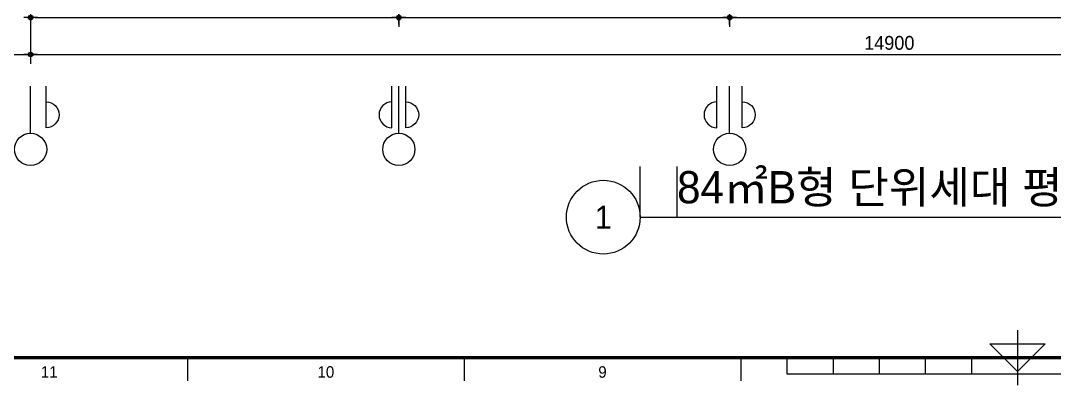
# Model space of a CAD drawing. Header units: millimetres. Extents: x -24416 to 92204, y -190080 to 23760.
# Drawn here: x 8192 to 17160, y -70840 to -67675 of the extents above; entities that cross this region are included whole.
import ezdxf
from ezdxf.enums import TextEntityAlignment as Align

# ---------------------------------------------------------------- set-up
doc = ezdxf.new("R2010")
doc.units = ezdxf.units.MM
doc.header["$LTSCALE"] = 50
doc.linetypes.add('AUDIT_D_220706163347-0', pattern=[0])
doc.layers.get('defpoints').update_dxf_attribs({"color": 139})
for name, color, linetype in [('A-치수', 7, 'AUDIT_D_220706163347-0'), ('AA-BORD-FORM', 7, 'Continuous'), ('AA-BORD-TEXT', 3, 'Continuous'), ('AA-XXXX-DIMS', 7, 'Continuous'), ('AA-XXXX-SYMB', 7, 'Continuous'), ('AA-XXXX-TEXT', 3, 'Continuous'), ('DIM', 7, 'AUDIT_D_220706163347-0')]:
    doc.layers.add(name, color=color, linetype=linetype)
doc.layers.add('Defpoint', color=135, linetype='Continuous', plot=False)
doc.styles.add('HAUD01', font='Dotum.ttf')
doc.styles.add('맑은고딕', font='malgun.ttf', dxfattribs={"width": 0.9})
doc.dimstyles.new('DIM_40', dxfattribs={"dimscale": 40, "dimtxt": 3, "dimasz": 1, "dimexe": 2, "dimexo": 2, "dimgap": 1, "dimtad": 1, "dimdec": 0, "dimzin": 0, "dimdsep": 46, "dimtxsty": '맑은고딕', "dimblk1": 'DIMDOT', "dimblk2": 'DIMDOT', "dimsah": 1, "dimcen": 0.09, "dimdle": 2, "dimclrd": 7, "dimclre": 7, "dimclrt": 3, "dimadec": 0, "dimazin": 0, "dimtfac": 1, "dimtdec": 0, "dimtix": 1, "dimtmove": 2, "dimatfit": 3, "dimldrblk": 'DIMDOT', "dimfxl": 2, "dimtolj": 1, "dimtzin": 0, "dimarcsym": 0})

# ---------------------------------------------------------------- blocks, each defined once
blk = doc.blocks.new('중심')
at = {"layer": 'DIM'}
blk.add_line((-350, 0), (0, 0), dxfattribs=at)
blk.add_circle((-470, 0), 120, dxfattribs=at)
blk = doc.blocks.new('DIMDOT')
at = {"layer": 'AA-XXXX-DIMS'}
for p, q in [((-1.5, 0), (1.5, 0)), ((0, -1.5), (0, 1.5))]:
    blk.add_line(p, q, dxfattribs=at)
for radius in [0.5, 0.25]:
    blk.add_circle((0, 0), radius, dxfattribs=at)
blk = doc.blocks.new('*D442')
at = {"layer": 'defpoints', "color": 0, "transparency": 16777216}
for p in [(8278.2, -90129), (23178.2, -90129), (23178.2, -91729)]:
    blk.add_point(p, dxfattribs=at)
at = {"layer": 'DIM', "color": 7, "lineweight": -2, "transparency": 16777216}
for p, q in [((8278.2, -90209), (8278.2, -91809)), ((23178.2, -90209), (23178.2, -91809)), ((8318.2, -91729), (23138.2, -91729))]:
    blk.add_line(p, q, dxfattribs=at)
at = {"layer": 'DIM', "color": 7, "lineweight": -2, "transparency": 16777216, "xscale": 40, "yscale": 40, "zscale": 40, "rotation": 180}
blk.add_blockref('DIMDOT', (8278.2, -91729), dxfattribs=at)
at = {"layer": 'DIM', "color": 7, "lineweight": -2, "transparency": 16777216, "xscale": 40, "yscale": 40, "zscale": 40}
blk.add_blockref('DIMDOT', (23178.2, -91729), dxfattribs=at)
at = {"layer": 'DIM', "color": 3, "transparency": 16777216, "insert": (15728.2, -91628.9), "char_height": 120, "attachment_point": 5, "style": 'HAUD01'}
blk.add_mtext('\\A1;14900', dxfattribs=at)
blk = doc.blocks.new('*D443')
at = {"layer": 'defpoints', "color": 0, "transparency": 16777216}
for p in [(8278.2, -90129), (11473.2, -90129), (11473.2, -91409)]:
    blk.add_point(p, dxfattribs=at)
at = {"layer": 'DIM', "color": 7, "lineweight": -2, "transparency": 16777216}
for p, q in [((8278.2, -90209), (8278.2, -91489)), ((11473.2, -90209), (11473.2, -91489)), ((8318.2, -91409), (11433.2, -91409))]:
    blk.add_line(p, q, dxfattribs=at)
at = {"layer": 'DIM', "color": 7, "lineweight": -2, "transparency": 16777216, "xscale": 40, "yscale": 40, "zscale": 40, "rotation": 180}
blk.add_blockref('DIMDOT', (8278.2, -91409), dxfattribs=at)
at = {"layer": 'DIM', "color": 7, "lineweight": -2, "transparency": 16777216, "xscale": 40, "yscale": 40, "zscale": 40}
blk.add_blockref('DIMDOT', (11473.2, -91409), dxfattribs=at)
at = {"layer": 'DIM', "color": 3, "transparency": 16777216, "insert": (9875.7, -91308.9), "char_height": 120, "attachment_point": 5, "style": 'HAUD01'}
blk.add_mtext('\\A1;3195', dxfattribs=at)
blk = doc.blocks.new('*D444')
at = {"layer": 'defpoints', "color": 0, "transparency": 16777216}
for p in [(11473.2, -90129), (14343.2, -90129), (14343.2, -91409)]:
    blk.add_point(p, dxfattribs=at)
at = {"layer": 'DIM', "color": 7, "lineweight": -2, "transparency": 16777216}
for p, q in [((11473.2, -90209), (11473.2, -91489)), ((14343.2, -90209), (14343.2, -91489)), ((11513.2, -91409), (14303.2, -91409))]:
    blk.add_line(p, q, dxfattribs=at)
at = {"layer": 'DIM', "color": 7, "lineweight": -2, "transparency": 16777216, "xscale": 40, "yscale": 40, "zscale": 40, "rotation": 180}
blk.add_blockref('DIMDOT', (11473.2, -91409), dxfattribs=at)
at = {"layer": 'DIM', "color": 7, "lineweight": -2, "transparency": 16777216, "xscale": 40, "yscale": 40, "zscale": 40}
blk.add_blockref('DIMDOT', (14343.2, -91409), dxfattribs=at)
at = {"layer": 'DIM', "color": 3, "transparency": 16777216, "insert": (12908.2, -91308.9), "char_height": 120, "attachment_point": 5, "style": 'HAUD01'}
blk.add_mtext('\\A1;2870', dxfattribs=at)
blk = doc.blocks.new('*D445')
at = {"layer": 'defpoints', "color": 0, "transparency": 16777216}
for p in [(14343.2, -90129), (19063.2, -90129), (19063.2, -91409)]:
    blk.add_point(p, dxfattribs=at)
at = {"layer": 'DIM', "color": 7, "lineweight": -2, "transparency": 16777216}
for p, q in [((14343.2, -90209), (14343.2, -91489)), ((19063.2, -90209), (19063.2, -91489)), ((14383.2, -91409), (19023.2, -91409))]:
    blk.add_line(p, q, dxfattribs=at)
at = {"layer": 'DIM', "color": 7, "lineweight": -2, "transparency": 16777216, "xscale": 40, "yscale": 40, "zscale": 40, "rotation": 180}
blk.add_blockref('DIMDOT', (14343.2, -91409), dxfattribs=at)
at = {"layer": 'DIM', "color": 7, "lineweight": -2, "transparency": 16777216, "xscale": 40, "yscale": 40, "zscale": 40}
blk.add_blockref('DIMDOT', (19063.2, -91409), dxfattribs=at)
at = {"layer": 'DIM', "color": 3, "transparency": 16777216, "insert": (16703.2, -91308.9), "char_height": 120, "attachment_point": 5, "style": 'HAUD01'}
blk.add_mtext('\\A1;4720', dxfattribs=at)
blk = doc.blocks.new('XR-FORM 청주월명')
at = {"layer": 'AA-BORD-FORM', "color": 2}
for p, q in [((421, 23), (421, 11)), ((241, 17), (241, 12)), ((301, 17), (301, 12)), ((361, 17), (361, 12)), ((371, 17), (371, 13.5)), ((381, 17), (381, 13.5)), ((391, 17), (391, 13.5)), ((401, 17), (401, 13.5)), ((411, 17), (411, 13.5)), ((371, 13.5), (471, 13.5))]:
    blk.add_line(p, q, dxfattribs=at)
at = {"layer": 'AA-BORD-FORM', "color": 2, "const_width": 0.682}
blk.add_lwpolyline([(21, 17), (21, 577), (821, 577), (821, 17)], close=True, dxfattribs=at)
at = {"layer": 'AA-BORD-FORM', "color": 2}
blk.add_lwpolyline([(427, 20), (421, 14), (415, 20)], close=True, dxfattribs=at)
at = {"layer": 'AA-BORD-TEXT', "color": 7, "style": 'HAUD01'}
for s, p in [('11', (211, 13.9)), ('10', (271, 13.9)), ('9', (331, 13.9))]:
    blk.add_text(s, height=2.5, dxfattribs=at).set_placement(p, align=Align.MIDDLE_CENTER)
blk = doc.blocks.new('DIM-1108')
at = {"layer": 'DIM'}
for points in [[(8413.2, -92140.1, -1), (8413.2, -92364.1), (8413.2, -92004.1)], [(11413.2, -92140.1, 1), (11413.2, -92364.1), (11413.2, -92004.1)], [(11533.2, -92140.1, -1), (11533.2, -92364.1), (11533.2, -92004.1)], [(14233.2, -92140.1, 1), (14233.2, -92364.1), (14233.2, -92004.1)], [(14453.2, -92140.1, -1), (14453.2, -92364.1), (14453.2, -92004.1)]]:
    blk.add_lwpolyline(points, format="xyb", dxfattribs=at)
at = {"layer": 'A-치수', "xscale": 1.166666666666676, "yscale": 1.166666666666676, "zscale": 1.166666666666676, "rotation": 90}
for p in [(8278.2, -92004.1), (11473.2, -92004.1), (14343.2, -92004.1)]:
    blk.add_blockref('중심', p, dxfattribs=at)
at = {"layer": 'DIM'}
for base, p1, p2, picture, middle in [((23178.2, -91729), (8278.2, -90129), (23178.2, -90129), '*D442', (15728.2, -91628.9)), ((11473.2, -91409), (8278.2, -90129), (11473.2, -90129), '*D443', (9875.7, -91308.9)), ((14343.2, -91409), (11473.2, -90129), (14343.2, -90129), '*D444', (12908.2, -91308.9)), ((19063.2, -91409), (14343.2, -90129), (19063.2, -90129), '*D445', (16703.2, -91308.9))]:
    dim = blk.add_linear_dim(base=base, p1=p1, p2=p2, angle=180, dimstyle='DIM_40', override={"dimscale": 40, "dimtxsty": 'HAUD01'}, dxfattribs=at)
    dim.commit()
    dim.dimension.update_dxf_attribs({"geometry": picture, "text_midpoint": middle})

msp = doc.modelspace()

# ---------------------------------------------------------------- linework, layer by layer
at = {"layer": 'AA-XXXX-SYMB', "color": 3}
msp.add_line((13566.6, -69380.9), (20113.4, -69380.9), dxfattribs=at)
msp.add_circle((13246.6, -69380.9), 320, dxfattribs=at)
at = {"layer": 'Defpoint'}
for p, q in [((13566.6, -69380.9), (13566.6, -68940.9)), ((13886.6, -69380.9), (13886.6, -68940.9))]:
    msp.add_line(p, q, dxfattribs=at)
at = {"layer": 'defpoints'}
msp.add_lwpolyline([(5529.7, -51269.2), (5529.7, -67969), (25378.2, -67969), (25378.2, -51269.2)], close=True, dxfattribs=at)

# ---------------------------------------------------------------- block references
msp.add_blockref('DIM-1108', (0, 23760))
at = {"xscale": 40, "yscale": 40, "zscale": 40}
msp.add_blockref('XR-FORM 청주월명', (0, -71280), dxfattribs=at)

# ---------------------------------------------------------------- texts
at = {"layer": 'AA-XXXX-TEXT', "style": 'HAUD01'}
msp.add_text('84㎡B형 단위세대 평면도(기본형)', height=280, dxfattribs=at).set_placement((13886.6, -69260.9))
msp.add_text('1', height=200, dxfattribs=at).set_placement((13246.6, -69380.9), align=Align.MIDDLE_CENTER)

doc.saveas('drawing.dxf')
